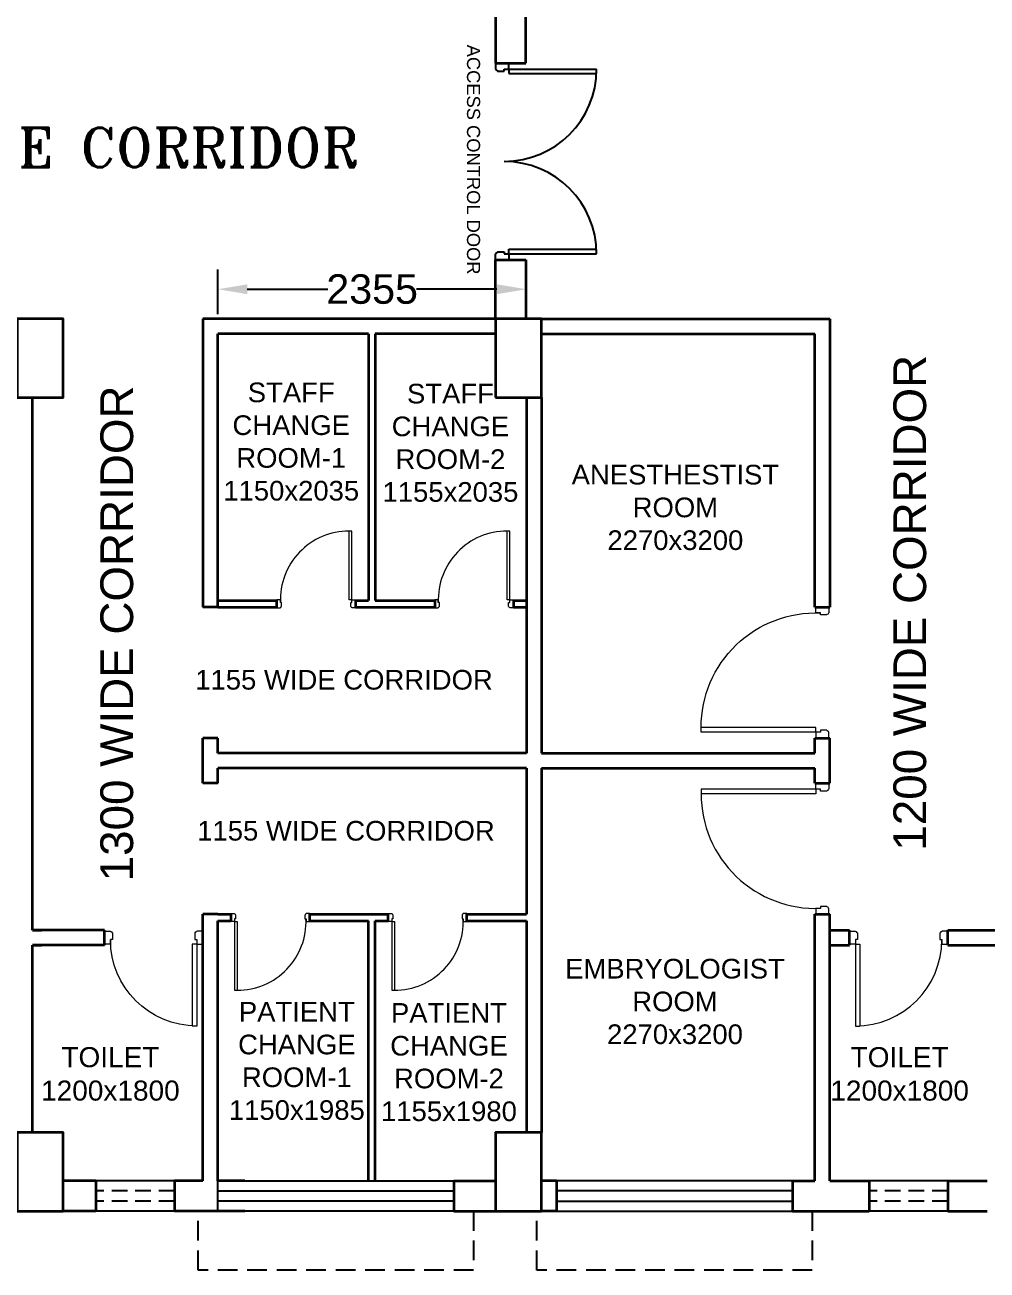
# Model space of a CAD drawing. Header units: millimetres. Extents: x 1380494 to 2061523, y -305664 to -174999.
# Drawn here: x 2012671 to 2020013, y -287774 to -278272 of the extents above; entities that cross this region are included whole.
import ezdxf
from ezdxf.enums import TextEntityAlignment as Align

# ---------------------------------------------------------------- set-up
doc = ezdxf.new("R2010")
doc.units = ezdxf.units.MM
doc.header["$LTSCALE"] = 600
doc.header["$MEASUREMENT"] = 0
doc.header["$PDMODE"] = 35
doc.linetypes.add('HIDDEN', pattern=[0.375, 0.25, -0.125])
for name, color, linetype, lineweight in [('col', 5, 'Continuous', 35), ('DOOR', 144, 'Continuous', 13), ('funiture', 30, 'Continuous', 13), ('P-Wall', 250, 'Continuous', 35)]:
    doc.layers.add(name, color=color, linetype=linetype, lineweight=lineweight)
for name, color, linetype in [('Lines', 7, 'Continuous'), ('TEXT', 250, 'Continuous'), ('wall', 1, 'Continuous'), ('Window', 4, 'Continuous')]:
    doc.layers.add(name, color=color, linetype=linetype)
doc.styles.add('ARIAL', font='arial.ttf')
doc.styles.add('ROMANT', font='romant.shx')
doc.dimstyles.get("Standard").update_dxf_attribs({"dimscale": 1.5, "dimtxt": 150, "dimasz": 150, "dimexe": 100, "dimexo": 100, "dimgap": 0.25, "dimtad": 0, "dimdec": 0, "dimzin": 0, "dimdsep": 46, "dimtxsty": 'ARIAL', "dimcen": 0.09, "dimdle": 100, "dimclrd": 7, "dimclre": 7, "dimclrt": 7, "dimadec": 0, "dimazin": 0, "dimtfac": 1, "dimtdec": 0, "dimtofl": 0, "dimtmove": 0, "dimatfit": 3, "dimfxl": 1, "dimtolj": 1, "dimtzin": 0, "dimarcsym": 0})

# ---------------------------------------------------------------- blocks, each defined once
blk = doc.blocks.new('750')
at = {"layer": 'DOOR', "color": 8}
for p, q in [((-50, 705), (-47.5, 705)), ((-35, 690), (-35, 692.5)), ((-50, 45), (-47.5, 45)), ((-35, 60), (-35, 57.5)), ((50, 45), (50, 80)), ((50, 80), (675, 80)), ((50, 45), (675, 45)), ((675, 45), (675, 80))]:
    blk.add_line(p, q, dxfattribs=at)
for points in [[(15, 690), (15, 705), (50, 705), (50, 750), (-50, 750), (-50, 705)], [(-35, 690), (15, 690)], [(15, 60), (15, 45), (50, 45), (50, 0), (-50, 0), (-50, 45)], [(-35, 60), (15, 60)]]:
    blk.add_lwpolyline(points, dxfattribs=at)
for centre, radius, start, end in [((-35, 705), 12.5, 180, 270), ((15, 45), 660, 0, 90), ((-35, 45), 12.5, 90, 180)]:
    blk.add_arc(centre, radius, start, end, dxfattribs=at)
blk = doc.blocks.new('W1800')
at = {"layer": 'wall', "color": 7}
for p, q in [((0, -57.5), (0, 172.5)), ((1800, 172.5), (1800, -57.5))]:
    blk.add_line(p, q, dxfattribs=at)
at = {"layer": 'Window'}
for p, q in [((0, 172.5), (1800, 172.5)), ((0, 97.5), (1800, 97.5)), ((1800, 17.5), (0, 17.5)), ((1800, -57.5), (0, -57.5))]:
    blk.add_line(p, q, dxfattribs=at)
blk = doc.blocks.new('A$C19B8274B')
at = {"layer": 'DOOR'}
blk.add_line((-45, 925), (-80, 925), dxfattribs=at)
at = {"layer": 'DOOR', "color": 8}
for p, q in [((-80, 50), (-80, 925)), ((-45, 50), (-45, 925)), ((-45, 50), (-80, 50)), ((-955, -50), (-955, -47.5)), ((-940, -35), (-942.5, -35)), ((-60, -35), (-57.5, -35)), ((-45, -50), (-45, -47.5))]:
    blk.add_line(p, q, dxfattribs=at)
for points in [[(-940, 15), (-955, 15), (-955, 50), (-1000, 50), (-1000, -50), (-955, -50)], [(-940, -35), (-940, 15)], [(-60, 15), (-45, 15), (-45, 50), (0, 50), (0, -50), (-45, -50)], [(-60, -35), (-60, 15)]]:
    blk.add_lwpolyline(points, dxfattribs=at)
for centre, radius, start, end in [((-80, 50), 875, 90, 182.29244), ((-955, -35), 12.5, 270, 0), ((-45, -35), 12.5, 180, 270)]:
    blk.add_arc(centre, radius, start, end, dxfattribs=at)
blk = doc.blocks.new('*D194')
at = {"layer": 'Defpoints', "color": 0, "transparency": 16777216}
for p in [(2016498.3, -280289.3), (2014143.3, -280629.3), (2016498.3, -280629.3)]:
    blk.add_point(p, dxfattribs=at)
at = {"layer": 'funiture', "color": 7, "lineweight": -2, "transparency": 16777216}
for p, q in [((2014143.3, -280479.3), (2014143.3, -280139.3)), ((2016498.3, -280479.3), (2016498.3, -280139.3)), ((2014368.3, -280289.3), (2014981.7, -280289.3)), ((2016273.3, -280289.3), (2015659.9, -280289.3))]:
    blk.add_line(p, q, dxfattribs=at)
at = {"layer": 'funiture', "color": 7, "transparency": 16777216}
for points in [[(2014368.3, -280251.8), (2014368.3, -280326.8), (2014143.3, -280289.3)], [(2016273.3, -280251.8), (2016273.3, -280326.8), (2016498.3, -280289.3)]]:
    blk.add_solid(points, dxfattribs=at)
at = {"layer": 'funiture', "color": 7, "transparency": 16777216, "insert": (2015320.8, -280289.3), "char_height": 225, "attachment_point": 5, "style": 'ARIAL'}
blk.add_mtext('\\A1;2355', dxfattribs=at)

msp = doc.modelspace()

# ---------------------------------------------------------------- linework, layer by layer
at = {"color": 8, "lineweight": 25}
for p, q in [((2016363.3057, -278564.3043), (2016263.3057, -278564.3043)), ((2016263.3057, -278564.3043), (2016263.3057, -278609.3043)), ((2016363.3057, -278609.3043), (2016363.3057, -278564.3043)), ((2016263.3057, -278609.3043), (2016265.8057, -278609.3043)), ((2016278.3057, -278624.3043), (2016278.3057, -278621.8043)), ((2016278.3057, -278624.3043), (2016328.3057, -278624.3043)), ((2016328.3057, -278624.3043), (2016328.3057, -278609.3043)), ((2016328.3057, -278609.3043), (2016363.3057, -278609.3043)), ((2016363.3057, -278609.3043), (2017033.3057, -278609.3043)), ((2016363.3057, -278609.3043), (2016363.3057, -278644.3043)), ((2016363.3057, -278644.3043), (2017033.3057, -278644.3043)), ((2016263.3057, -280064.3043), (2016263.3057, -280019.3043)), ((2016263.3057, -280019.3043), (2016265.8057, -280019.3043)), ((2016278.3057, -280004.3043), (2016278.3057, -280006.8043)), ((2016278.3057, -280004.3043), (2016328.3057, -280004.3043)), ((2016328.3057, -280004.3043), (2016328.3057, -280019.3043)), ((2016328.3057, -280019.3043), (2016363.3057, -280019.3043)), ((2016363.3057, -279984.3043), (2017033.3057, -279984.3043)), ((2016363.3057, -280019.3043), (2016363.3057, -279984.3043)), ((2016363.3057, -280019.3043), (2017033.3057, -280019.3043)), ((2016363.3057, -280019.3043), (2016363.3057, -280064.3043)), ((2016363.3057, -280064.3043), (2016263.3057, -280064.3043)), ((2016363.3057, -280064.3043), (2016263.3057, -280064.3043))]:
    msp.add_line(p, q, dxfattribs=at)
at = {"color": 8}
for centre, radius, start, end in [((2016278.3057, -278609.3043), 12.5, 180, 270), ((2016328.3057, -278609.3043), 705, 270, 0), ((2016328.3057, -280019.3043), 705, 0, 90), ((2016278.3057, -280019.3043), 12.5, 90, 180)]:
    msp.add_arc(centre, radius, start, end, dxfattribs=at)
at = {"layer": 'col'}
for points in [[(2012613.3057, -281114.3043), (2012963.3057, -281114.3043), (2012963.3057, -280514.3043), (2012613.3057, -280514.3043)], [(2016263.3057, -281114.3043), (2016613.3057, -281114.3043), (2016613.3057, -280514.3043), (2016263.3057, -280514.3043)], [(2012613.3057, -287324.3043), (2012963.3057, -287324.3043), (2012963.3057, -286724.3043), (2012613.3057, -286724.3043)], [(2016263.3057, -287324.3043), (2016613.3057, -287324.3043), (2016613.3057, -286724.3043), (2016263.3057, -286724.3043)]]:
    msp.add_lwpolyline(points, close=True, dxfattribs=at)
at = {"layer": 'Lines', "linetype": 'HIDDEN'}
for points in [[(2016093.3057, -287324.3043), (2016093.3057, -287774.3043), (2013993.3057, -287774.3043), (2013993.3057, -287324.3043)], [(2018678.3057, -287324.3043), (2018678.3057, -287774.3043), (2016578.3057, -287774.3043), (2016578.3057, -287324.3043)]]:
    msp.add_lwpolyline(points, dxfattribs=at)
at = {"layer": 'P-Wall'}
for p, q in [((2016263.3057, -278114.3043), (2016263.3057, -278564.3043)), ((2016493.3057, -278564.3043), (2016493.3057, -278114.3043)), ((2016263.3057, -278564.3043), (2016493.3057, -278564.3043)), ((2016263.3057, -280514.3043), (2016263.3057, -280064.3043)), ((2016263.3057, -280064.3043), (2016493.3057, -280064.3043)), ((2016493.3057, -280064.3043), (2016493.3057, -280514.3043)), ((2015293.3057, -280629.3043), (2015293.3057, -282664.3043)), ((2015343.3057, -280629.3043), (2015343.3057, -282664.3043)), ((2014143.3057, -282664.3043), (2014593.3057, -282664.3043)), ((2014593.3057, -282714.3043), (2014593.3057, -282664.3043)), ((2015166.2819, -282664.3043), (2015166.3057, -282664.3043)), ((2015193.3057, -282664.3043), (2015293.3057, -282664.3043)), ((2015193.3057, -282664.3043), (2015193.3057, -282714.3043)), ((2015343.3057, -282664.3043), (2015798.3057, -282664.3043)), ((2015798.3057, -282664.3043), (2015798.3057, -282714.3043)), ((2016371.2819, -282664.3043), (2016371.3057, -282664.3043)), ((2016398.3057, -282664.3043), (2016498.3057, -282664.3043)), ((2016398.3057, -282664.3043), (2016398.3057, -282714.3043)), ((2014143.3057, -282714.3043), (2014593.3057, -282714.3043)), ((2015193.3057, -282714.3043), (2015798.3057, -282714.3043)), ((2016398.3057, -282714.3043), (2016498.3057, -282714.3043)), ((2014143.3057, -285059.3043), (2014243.3057, -285059.3043)), ((2014243.3057, -285059.3043), (2014243.3057, -285109.3043)), ((2014843.3057, -285059.3043), (2015443.3057, -285059.3043)), ((2014843.3057, -285059.3043), (2014843.3057, -285109.3043)), ((2015443.3057, -285109.3043), (2015443.3057, -285059.3043)), ((2016043.3057, -285059.3043), (2016498.3057, -285059.3043)), ((2016043.3057, -285109.3043), (2016043.3057, -285059.3043)), ((2014143.3057, -285109.3043), (2014243.3057, -285109.3043)), ((2014843.3057, -285109.3043), (2015293.3057, -285109.3043)), ((2015293.3057, -287094.3043), (2015293.3057, -285109.3043)), ((2015343.3057, -287094.3043), (2015343.3057, -285109.3043)), ((2015343.3057, -285109.3043), (2015443.3057, -285109.3043)), ((2016043.3057, -285109.3043), (2016498.3057, -285109.3043))]:
    msp.add_line(p, q, dxfattribs=at)
at = {"layer": 'P-Wall', "color": 8}
for p, q in [((2014028.3057, -280514.3043), (2014028.3057, -282714.3043)), ((2018813.3057, -280514.3043), (2018813.3057, -282714.3043)), ((2014143.3057, -282714.3043), (2014143.3057, -280629.3043)), ((2018698.3057, -282714.3043), (2018698.3057, -280629.3043)), ((2012728.3057, -285179.3043), (2012728.3057, -281114.3043)), ((2014028.3057, -284059.3043), (2014028.3057, -283714.3043)), ((2014143.3057, -283829.3043), (2014143.3057, -283714.3043)), ((2018698.3057, -283829.3043), (2018698.3057, -283714.3043)), ((2018813.3057, -284059.3043), (2018813.3057, -283714.3043)), ((2014143.3057, -284059.3043), (2014143.3057, -283944.3043)), ((2018698.3057, -284059.3043), (2018698.3057, -283944.3043)), ((2014028.3057, -287094.3043), (2014028.3057, -285059.3043)), ((2018698.3057, -287094.3043), (2018698.3057, -285059.3043)), ((2018813.3057, -287094.3043), (2018813.3057, -285059.3043)), ((2014143.3057, -287094.3043), (2014143.3057, -285109.3043)), ((2012728.3057, -285179.3043), (2012798.3057, -285179.3043)), ((2013278.3057, -285179.3043), (2012728.3057, -285179.3043)), ((2013278.3057, -285294.3043), (2013278.3057, -285179.3043)), ((2018813.3057, -285179.3043), (2018963.3057, -285179.3043)), ((2018963.3057, -285294.3043), (2018963.3057, -285179.3043)), ((2019713.3057, -285294.3043), (2019713.3057, -285179.3043)), ((2019713.3057, -285179.3043), (2020198.3057, -285179.3043)), ((2012728.3057, -285294.3043), (2012798.3057, -285294.3043)), ((2012728.3057, -286724.3043), (2012728.3057, -285294.3043)), ((2013278.3057, -285294.3043), (2012728.3057, -285294.3043)), ((2018813.3057, -285294.3043), (2018963.3057, -285294.3043)), ((2019713.3057, -285294.3043), (2020198.3057, -285294.3043)), ((2013213.3057, -287094.3043), (2012963.3057, -287094.3043)), ((2014028.3057, -287094.3043), (2013813.3057, -287094.3043)), ((2014348.3057, -287094.3043), (2014143.3057, -287094.3043)), ((2015943.3057, -287094.3043), (2016263.3057, -287094.3043)), ((2015943.3057, -287094.3043), (2015943.3057, -287324.3043)), ((2016728.3057, -287094.3043), (2016613.3057, -287094.3043)), ((2016728.3057, -287094.3043), (2016728.3057, -287324.3043)), ((2018528.3057, -287094.3043), (2018698.3057, -287094.3043)), ((2018528.3057, -287094.3043), (2018528.3057, -287324.3043)), ((2018813.3057, -287094.3043), (2019113.3057, -287094.3043)), ((2019713.3057, -287094.3043), (2020013.3057, -287094.3043)), ((2013213.3057, -287324.3043), (2012963.3057, -287324.3043)), ((2014348.3057, -287324.3043), (2013813.3057, -287324.3043)), ((2015943.3057, -287324.3043), (2016263.3057, -287324.3043)), ((2016728.3057, -287324.3043), (2016613.3057, -287324.3043)), ((2018528.3057, -287324.3043), (2019113.3057, -287324.3043)), ((2019713.3057, -287324.3043), (2020013.3057, -287324.3043))]:
    msp.add_line(p, q, dxfattribs=at)
at = {"layer": 'P-Wall', "color": 8, "linetype": 'Continuous'}
for p, q in [((2016263.3057, -280514.3043), (2014028.3057, -280514.3043)), ((2016613.3057, -280514.3043), (2018813.3057, -280514.3043)), ((2015293.3057, -280629.3043), (2014143.3057, -280629.3043)), ((2016263.3057, -280629.3043), (2015343.3057, -280629.3043)), ((2016613.3057, -280629.3043), (2018698.3057, -280629.3043)), ((2016498.3057, -281114.3043), (2016498.3057, -283829.3043)), ((2016613.3057, -281114.3043), (2016613.3057, -283829.3043)), ((2014143.3057, -282714.3043), (2014028.3057, -282714.3043)), ((2018698.3057, -282714.3043), (2018813.3057, -282714.3043)), ((2014143.3057, -283714.3043), (2014028.3057, -283714.3043)), ((2018698.3057, -283714.3043), (2018813.3057, -283714.3043)), ((2016498.3057, -283829.3043), (2014143.3057, -283829.3043)), ((2016613.3057, -283829.3043), (2018698.3057, -283829.3043)), ((2016498.3057, -283944.3043), (2014143.3057, -283944.3043)), ((2016498.3057, -283944.3043), (2016498.3057, -285059.3043)), ((2016613.3057, -283944.3043), (2016613.3057, -286724.3043)), ((2016613.3057, -283944.3043), (2018698.3057, -283944.3043)), ((2014143.3057, -284059.3043), (2014028.3057, -284059.3043)), ((2018698.3057, -284059.3043), (2018813.3057, -284059.3043)), ((2014143.3057, -285059.3043), (2014028.3057, -285059.3043)), ((2018698.3057, -285059.3043), (2018813.3057, -285059.3043)), ((2016498.3057, -285109.3043), (2016498.3057, -286724.3043)), ((2013213.3057, -287094.3043), (2013213.3057, -287324.3043)), ((2013813.3057, -287094.3043), (2013813.3057, -287324.3043)), ((2019113.3057, -287094.3043), (2019113.3057, -287324.3043)), ((2019713.3057, -287094.3043), (2019713.3057, -287324.3043))]:
    msp.add_line(p, q, dxfattribs=at)
at = {"layer": 'Window', "ltscale": 750}
for p, q in [((2013813.3057, -287094.3043), (2013213.3057, -287094.3043)), ((2019713.3057, -287094.3043), (2019113.3057, -287094.3043)), ((2013813.3057, -287324.3043), (2013213.3057, -287324.3043)), ((2019713.3057, -287324.3043), (2019113.3057, -287324.3043))]:
    msp.add_line(p, q, dxfattribs=at)
at = {"layer": 'Window', "linetype": 'HIDDEN', "ltscale": 0.8}
for p, q in [((2013813.3057, -287169.3043), (2013213.3057, -287169.3043)), ((2019713.3057, -287169.3043), (2019113.3057, -287169.3043)), ((2013813.3057, -287249.3043), (2013213.3057, -287249.3043)), ((2019713.3057, -287249.3043), (2019113.3057, -287249.3043))]:
    msp.add_line(p, q, dxfattribs=at)

# ---------------------------------------------------------------- block references
at = {"layer": 'DOOR', "linetype": 'Continuous', "xscale": 0.6, "yscale": 0.6, "zscale": 0.6}
for p in [(2015193.3057, -282689.3043), (2016398.3057, -282689.3043)]:
    msp.add_blockref('A$C19B8274B', p, dxfattribs=at)
at = {"layer": 'DOOR', "linetype": 'Continuous', "xscale": -1, "rotation": 89.99999999999993}
msp.add_blockref('A$C19B8274B', (2018755.8057, -283714.3043), dxfattribs=at)
at = {"layer": 'DOOR', "linetype": 'Continuous', "rotation": 90}
msp.add_blockref('A$C19B8274B', (2018755.8057, -284059.3043), dxfattribs=at)
at = {"layer": 'DOOR', "linetype": 'Continuous', "xscale": 0.6, "yscale": 0.6, "zscale": 0.6, "rotation": 180.0000000000001}
for p in [(2014243.3057, -285084.3043), (2015443.3057, -285084.3043)]:
    msp.add_blockref('A$C19B8274B', p, dxfattribs=at)
at = {"layer": 'DOOR', "xscale": -1, "rotation": 89.99999999999993}
msp.add_blockref('750', (2014028.3057, -285236.8043), dxfattribs=at)
at = {"layer": 'DOOR', "rotation": 270}
msp.add_blockref('750', (2018963.3057, -285236.8043), dxfattribs=at)
at = {"layer": 'DOOR', "color": 7}
msp.add_blockref('W1800', (2014143.3057, -287266.8043), dxfattribs=at)
at = {"layer": 'DOOR', "color": 7, "xscale": -1}
msp.add_blockref('W1800', (2018528.3057, -287266.8043), dxfattribs=at)

# ---------------------------------------------------------------- texts
at = {"layer": 'TEXT', "color": 8, "style": 'ROMANT'}
msp.add_text('2400MM WIDE CORRIDOR', height=300, dxfattribs=at).set_placement((2012594.2943, -279448.1152), align=Align.BOTTOM_CENTER)
at = {"layer": 'TEXT', "color": 8, "style": 'ARIAL'}
for s, p in [('1200 WIDE CORRIDOR', (2019623.075, -282681.6631)), ('1300 WIDE CORRIDOR', (2013571.806, -282915.6833))]:
    msp.add_text(s, height=250, rotation=90, dxfattribs=at).set_placement(p, align=Align.BOTTOM_CENTER)
at = {"layer": 'TEXT', "color": 253, "insert": (2016144.4025, -278423.1385), "char_height": 100, "attachment_point": 1, "rotation": 270, "style": 'ARIAL'}
msp.add_mtext_dynamic_manual_height_columns('ACCESS CONTROL DOOR', width=1896.428244, gutter_width=1375, heights=[103.4789], dxfattribs=at)
at = {"layer": 'TEXT', "color": 8, "attachment_point": 5, "style": 'ARIAL'}
for s, insert, char_height, width in [('\\PSTAFF CHANGE ROOM-1 1150x2035', (2014703.2874, -281327.7103), 150, 808.806876), ('\\PSTAFF CHANGE ROOM-2 1155x2035', (2015918.3699, -281337.0495), 150, 808.806876), ('\\PANESTHESTIST ROOM 2270x3200', (2017634.6694, -281830.2932), 150, 1728.132242), ('1155 WIDE CORRIDOR', (2015106.0992, -283270.5174), 150, 4316.114495), ('1155 WIDE CORRIDOR', (2015121.1905, -284422.7231), 150, 4316.114495), ('EMBRYOLOGIST ROOM \\P2270x3200', (2017631.6009, -285725.3908), 150, 2041.136867), ('\\PPATIENT CHANGE ROOM-1 1150x1985', (2014746.135, -286053.7953), 150, 808.806876), ('\\PPATIENT CHANGE ROOM-2 1155x1980', (2015906.9053, -286063.1489), 150, 808.806876), ('TOILET\\P1200x1800', (2013323.4268, -286277.9306), 153, 1626.955662), ('TOILET\\P1200x1800', (2019345.8632, -286277.9306), 153, 1626.955662)]:
    msp.add_mtext(s, dxfattribs=dict(at, insert=insert, char_height=char_height, width=width))

# ---------------------------------------------------------------- dimensions: what is measured, and where the dimension line sits
at = {"layer": 'funiture'}
dim = msp.add_linear_dim(base=(2016498.3057, -280289.3043), p1=(2014143.3057, -280629.3043), p2=(2016498.3057, -280629.3043), dimstyle='Standard', dxfattribs=at)
dim.commit()
dim.dimension.update_dxf_attribs({"geometry": '*D194', "text_midpoint": (2015320.8057, -280289.3043)})

doc.saveas('drawing.dxf')
